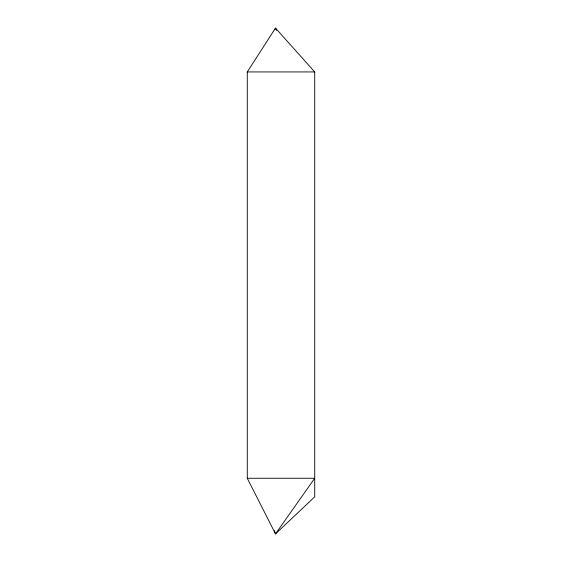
<?xml version="1.0" encoding="UTF-8"?>
<svg xmlns="http://www.w3.org/2000/svg" width="562" height="562" viewBox="0 0 562 562"><rect width="100%" height="100%" fill="white"/><g stroke="black" fill="none" stroke-linecap="round" stroke-linejoin="round"><path stroke-width="0.84" d="M274.832 29.709L275.492 28.1L314.72 71.936L314.72 496.808L275.492 533.9L247.28 478.262L247.28 71.936L275.492 28.1L276.715 30.418M247.28 71.936L314.72 71.936M247.28 478.262L314.72 478.262L275.492 533.9L274.34 530.598"/></g></svg>
